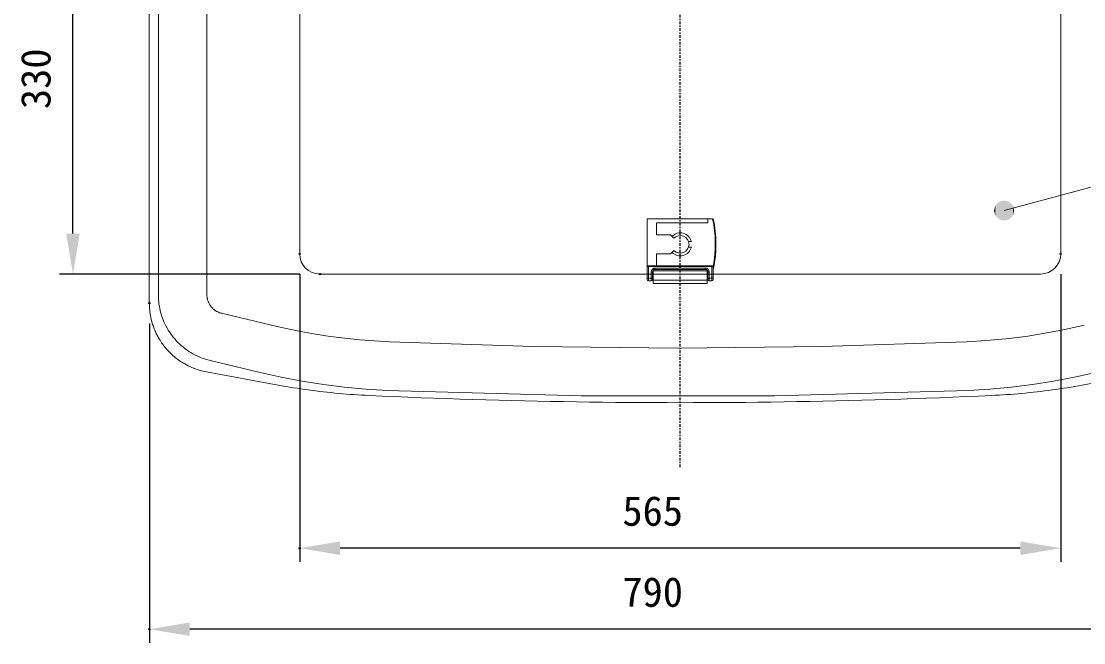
# Model space of a CAD drawing. Units: millimetres, scale not verified. Extents: x -203 to 203, y -143 to 143.
# Drawn here: x -30.8 to 47.9, y 49 to 95 of the extents above; entities that cross this region are included whole.
import ezdxf
from ezdxf.enums import TextEntityAlignment as Align

# ---------------------------------------------------------------- set-up
doc = ezdxf.new("R2010")
doc.units = ezdxf.units.MM
doc.header["$LTSCALE"] = 0.5
doc.header["$PDMODE"] = 32
doc.header["$PDSIZE"] = 0.1
doc.linetypes.add('USER1', pattern=[0.629921, 0.393701, -0.07874, 0.07874, -0.07874])
for name, color, linetype, lineweight in [('0-1_DIMENSION_LINES$03_LINES', 7, 'Continuous', 18), ('0-2_DIMENSION_LINES$04_SUB_LIN', 4, 'Continuous', 18), ('0-3_DIMENSION_LINES$02_DIMENSI', 1, 'Continuous', 25), ('0-5_DIMENSION_LINES$01_CENTER_', 7, 'USER1', 25)]:
    doc.layers.add(name, color=color, linetype=linetype, lineweight=lineweight)
doc.layers.add('0-4_DEFPOINTS', color=7, linetype='Continuous')
doc.styles.add('ＭＳ ゴシック', font='')
doc.styles.get('ＭＳ ゴシック').set_extended_font_data('MS Gothic')

# ---------------------------------------------------------------- blocks, each defined once
blk = doc.blocks.new('U78')
at = {"layer": '0-3_DIMENSION_LINES$02_DIMENSI'}
for points in [[(3722.701, 2101.25), (3722.5, 2102), (3722.701, 2102.75)], [(3723.25, 2100.701), (3722.701, 2102.75), (3723.25, 2103.299)], [(3722.701, 2101.25), (3722.701, 2102.75), (3723.25, 2100.701)], [(3724, 2100.5), (3723.25, 2103.299), (3724, 2103.5)], [(3723.25, 2100.701), (3723.25, 2103.299), (3724, 2100.5)], [(3724, 2100.5), (3724, 2103.5), (3724.75, 2100.701)], [(3724.75, 2100.701), (3724, 2103.5), (3724.75, 2103.299)], [(3724.75, 2100.701), (3724.75, 2103.299), (3725.299, 2101.25)], [(3725.299, 2101.25), (3724.75, 2103.299), (3725.299, 2102.75)], [(3725.299, 2101.25), (3725.299, 2102.75), (3725.5, 2102)]]:
    blk.add_solid(points, dxfattribs=at)
blk = doc.blocks.new('D13')
at = {"layer": '0-3_DIMENSION_LINES$02_DIMENSI', "color": 7}
for p, q in [((3619.6, 2092.592), (3619.6, 2050)), ((3732.4, 2092.592), (3732.4, 2050)), ((3726.401, 2052), (3625.6, 2052))]:
    blk.add_line(p, q, dxfattribs=at)
for points in [[(3625.6, 2053), (3625.6, 2051), (3619.6, 2052)], [(3726.401, 2051), (3726.401, 2053), (3732.4, 2052)]]:
    blk.add_solid(points, dxfattribs=at)
at = {"layer": '0-4_DEFPOINTS'}
for p in [(3619.6, 2095.592), (3732.4, 2095.592), (3619.6, 2052)]:
    blk.add_point(p, dxfattribs=at)
at = {"layer": '0-3_DIMENSION_LINES$02_DIMENSI', "color": 7, "style": 'ＭＳ ゴシック'}
blk.add_text('565', height=4.399, dxfattribs=at).set_placement((3667.429, 2054), align=Align.BOTTOM_LEFT)
blk = doc.blocks.new('D18')
at = {"layer": '0-3_DIMENSION_LINES$02_DIMENSI', "color": 7}
for p, q in [((3597.318, 2085.294), (3597.318, 2038)), ((3754.688, 2085.294), (3754.688, 2038)), ((3748.689, 2040), (3603.317, 2040))]:
    blk.add_line(p, q, dxfattribs=at)
for points in [[(3603.317, 2041), (3603.317, 2039), (3597.318, 2040)], [(3748.689, 2039), (3748.689, 2041), (3754.688, 2040)]]:
    blk.add_solid(points, dxfattribs=at)
at = {"layer": '0-4_DEFPOINTS'}
for p in [(3597.318, 2088.294), (3754.688, 2088.294), (3597.318, 2040)]:
    blk.add_point(p, dxfattribs=at)
at = {"layer": '0-3_DIMENSION_LINES$02_DIMENSI', "color": 7, "style": 'ＭＳ ゴシック'}
blk.add_text('790', height=4.399, dxfattribs=at).set_placement((3667.432, 2042), align=Align.BOTTOM_LEFT)
blk = doc.blocks.new('D23')
at = {"layer": '0-3_DIMENSION_LINES$02_DIMENSI', "color": 7}
for p, q in [((3619.6, 2158.592), (3584, 2158.592)), ((3586, 2098.592), (3586, 2152.593)), ((3619.6, 2092.592), (3584, 2092.592))]:
    blk.add_line(p, q, dxfattribs=at)
for points in [[(3587, 2152.593), (3585, 2152.593), (3586, 2158.592)], [(3585, 2098.592), (3587, 2098.592), (3586, 2092.592)]]:
    blk.add_solid(points, dxfattribs=at)
at = {"layer": '0-4_DEFPOINTS'}
for p in [(3586, 2158.592), (3622.6, 2158.592), (3622.6, 2092.592)]:
    blk.add_point(p, dxfattribs=at)
at = {"layer": '0-3_DIMENSION_LINES$02_DIMENSI', "color": 7, "style": 'ＭＳ ゴシック'}
blk.add_text('330', height=4.399, rotation=90, dxfattribs=at).set_placement((3584, 2117.021), align=Align.BOTTOM_LEFT)

msp = doc.modelspace()

# ---------------------------------------------------------------- linework, layer by layer
at = {"layer": '0-1_DIMENSION_LINES$03_LINES'}
for p, q in [((-21.3442, 116.4674), (-21.3411, 74.1471)), ((-10.1999, 77.7962), (-10.1999, 107.7962)), ((46.2001, 77.7962), (46.2001, 107.7962)), ((15.5501, 80.3962), (20.0501, 80.3962)), ((15.5501, 76.8462), (15.5501, 80.3962)), ((20.3989, 80.3962), (20.0501, 80.3962)), ((20.3989, 80.3962), (20.4501, 80.3962)), ((15.5501, 75.9962), (15.5501, 76.8462)), ((20.0001, 76.5462), (16.0001, 76.5462)), ((16.0001, 76.2962), (16.0001, 76.5462)), ((19.8501, 76.6462), (16.1501, 76.6462)), ((20.0001, 76.2962), (20.0001, 76.5462)), ((20.0501, 75.9962), (20.0501, 76.4462)), ((20.4501, 76.8462), (20.4501, 75.9962)), ((44.7001, 76.2962), (-8.6999, 76.2962)), ((15.5501, 75.8962), (15.5501, 75.9962)), ((15.8586, 75.7962), (15.6501, 75.7962)), ((16.0001, 75.8547), (16.0001, 76.2962)), ((16.0001, 75.6047), (16.0001, 75.8547)), ((16.0001, 75.6047), (20.0001, 75.6047)), ((20.0001, 75.8547), (20.0001, 76.2962)), ((20.0001, 75.6047), (20.0001, 75.8547)), ((20.0501, 75.9096), (20.0501, 75.9962)), ((20.3501, 75.7962), (20.1415, 75.7962)), ((20.4501, 75.9962), (20.4501, 75.8962)), ((-17.0967, 69.0516), (-11.7915, 68.0765)), ((47.7946, 68.0765), (53.0998, 69.0516))]:
    msp.add_line(p, q, dxfattribs=at)
msp.add_lwpolyline([(15.9501, 76.4462), (15.9501, 75.9962), (15.9501, 75.9096)], dxfattribs=at)
for centre, radius, start, end in [((11.761, 78.5212), 8.8891, 348.08898, 12.17706), ((-8.6999, 77.7962), 1.5, 180, 270), ((44.7001, 77.7962), 1.5, 270, 0), ((16.1501, 76.4462), 0.2, 90, 180), ((19.8501, 76.4462), 0.2, 0, 90), ((15.6501, 75.8962), 0.1, 180, 270), ((15.8557, 75.8934), 0.0973, 271.7352, 1.63797), ((20.1444, 75.8934), 0.0973, 178.36305, 268.26379), ((20.3501, 75.8962), 0.1, 270, 0), ((-16.1502, 74.1537), 5.1909, 180.07334, 185.96965), ((-16.1173, 74.1569), 5.224, 185.9668, 191.82235), ((-16.1321, 74.1534), 5.2088, 191.81879, 197.69274), ((-16.1885, 74.1361), 5.1497, 197.69934, 201.69577), ((-16.1692, 74.1437), 5.1705, 201.69482, 205.67406), ((-16.169, 74.1437), 5.1707, 205.67303, 209.65247), ((-16.1383, 74.1613), 5.2061, 209.65417, 214.51486), ((-16.1473, 74.1549), 5.195, 214.51275, 219.38384), ((-16.1817, 74.1265), 5.1504, 219.38193, 224.2974), ((-16.1784, 74.1296), 5.155, 224.2974, 229.71598), ((-16.1473, 74.1646), 5.2018, 229.70309, 235.07159), ((-16.1565, 74.1509), 5.1853, 235.06873, 240.45513), ((-16.172, 74.1235), 5.1537, 240.45513, 246.86085), ((-16.1468, 74.1789), 5.2146, 246.8446, 253.17276), ((-16.1509, 74.1639), 5.1991, 253.16878, 259.51842), ((-2.7407, 117.35), 50.0978, 259.59166, 262.17784), ((-2.7421, 117.3383), 50.0861, 262.17752, 264.76428), ((38.7451, 117.3383), 50.0861, 275.23572, 277.82248), ((38.7438, 117.35), 50.0978, 277.82216, 280.40834), ((-2.7573, 117.1694), 49.9165, 264.76396, 267.35956), ((17.9989, 567.2027), 500.4282, 267.35933, 269.11997), ((18.0041, 567.2027), 500.4281, 270.88003, 272.64067), ((38.7603, 117.1694), 49.9165, 272.64044, 275.23604), ((18.0015, 567.3127), 500.5382, 269.11987, 270.88013)]:
    msp.add_arc(centre, radius, start, end, dxfattribs=at)
at = {"layer": '0-2_DIMENSION_LINES$04_SUB_LIN'}
for p, q in [((-17.073, 118), (-17.073, 74.7587)), ((-20.673, 116.7198), (-20.673, 74.7587)), ((18.6185, 78.6962), (18.8262, 78.6962)), ((18.8262, 78.2962), (18.6185, 78.2962)), ((15.6501, 76.8462), (15.5501, 76.8462)), ((15.6001, 76.8962), (15.6501, 76.8962)), ((15.6501, 76.8962), (20.3501, 76.8962)), ((15.6501, 76.8462), (15.6501, 76.8962)), ((15.6501, 76.8462), (15.6501, 75.9962)), ((20.3501, 76.8462), (15.6501, 76.8462)), ((15.8501, 75.9962), (15.8501, 76.4462)), ((15.8501, 76.4462), (15.9501, 76.4462)), ((16.1501, 76.7462), (19.8501, 76.7462)), ((16.1501, 76.7462), (16.1501, 76.6462)), ((19.8501, 76.7462), (19.8501, 76.6462)), ((20.1501, 76.4462), (20.0501, 76.4462)), ((20.1501, 76.4462), (20.1501, 75.9962)), ((20.3501, 76.8962), (20.4001, 76.8962)), ((20.3501, 76.8462), (20.3501, 76.8962)), ((20.3501, 75.9962), (20.3501, 76.8462)), ((20.4501, 76.8462), (20.3501, 76.8462)), ((20.4587, 76.6866), (20.4501, 76.6884)), ((15.6501, 75.9962), (15.5501, 75.9962)), ((15.6501, 75.9962), (15.6501, 75.7962)), ((15.6501, 75.9962), (15.8501, 75.9962)), ((15.8501, 75.823), (15.8501, 75.9962)), ((15.9501, 75.9962), (15.8501, 75.9962)), ((15.9501, 75.9096), (15.9529, 75.8962)), ((20.0001, 76.2962), (16.0001, 76.2962)), ((20.0001, 75.8547), (16.0001, 75.8547)), ((20.0472, 75.8962), (20.0501, 75.9096)), ((20.1501, 75.9962), (20.0501, 75.9962)), ((20.1501, 75.9962), (20.3501, 75.9962)), ((20.1501, 75.9962), (20.1501, 75.823)), ((20.3077, 75.7962), (20.3135, 75.7905)), ((20.3135, 75.7905), (20.3135, 75.7962)), ((20.3501, 75.7962), (20.3501, 75.9962)), ((20.4501, 75.9962), (20.3501, 75.9962)), ((-20.673, 74.7587), (-20.67, 74.5875)), ((-20.67, 74.5875), (-20.6613, 74.4166)), ((-20.6613, 74.4166), (-20.6466, 74.246)), ((-20.6466, 74.246), (-20.6262, 74.0761)), ((-20.6262, 74.0761), (-20.5999, 73.9069)), ((-17.073, 74.7587), (-17.0722, 74.7108)), ((-17.0722, 74.7108), (-17.0697, 74.6629)), ((-17.0697, 74.6629), (-17.0656, 74.6151)), ((-17.0656, 74.6151), (-17.0599, 74.5675)), ((-17.0599, 74.5675), (-17.0525, 74.5202)), ((-17.0525, 74.5202), (-17.0435, 74.4731)), ((-17.0435, 74.4731), (-17.033, 74.4264)), ((-17.033, 74.4264), (-17.0208, 74.38)), ((-17.0208, 74.38), (-17.007, 74.3341)), ((-17.007, 74.3341), (-16.9917, 74.2887)), ((-16.9917, 74.2887), (-16.9749, 74.2438)), ((-16.9749, 74.2438), (-16.9565, 74.1995)), ((-16.9565, 74.1995), (-16.9366, 74.1559)), ((-16.9366, 74.1559), (-16.9152, 74.113)), ((-16.9152, 74.113), (-16.8924, 74.0709)), ((-16.8924, 74.0709), (-16.8681, 74.0295)), ((-16.8681, 74.0295), (-16.8425, 73.9891)), ((-20.5999, 73.9069), (-20.5678, 73.7388)), ((-20.5678, 73.7388), (-20.5301, 73.5718)), ((-20.5301, 73.5718), (-20.4866, 73.4062)), ((-20.4866, 73.4062), (-20.4375, 73.2423)), ((-20.4375, 73.2423), (-20.3828, 73.0801)), ((-16.8425, 73.9891), (-16.8154, 73.9495)), ((-16.8154, 73.9495), (-16.7871, 73.9109)), ((-16.7871, 73.9109), (-16.7574, 73.8732)), ((-16.7574, 73.8732), (-16.7264, 73.8366)), ((-16.7264, 73.8366), (-16.6943, 73.8011)), ((-16.6943, 73.8011), (-16.6609, 73.7667)), ((-16.6609, 73.7667), (-16.6263, 73.7335)), ((-16.6263, 73.7335), (-16.5907, 73.7014)), ((-16.5907, 73.7014), (-16.554, 73.6706)), ((-16.554, 73.6706), (-16.5162, 73.6411)), ((-16.5162, 73.6411), (-16.4775, 73.6129)), ((-16.4775, 73.6129), (-16.4378, 73.586)), ((-16.4378, 73.586), (-16.3972, 73.5605)), ((-16.3972, 73.5605), (-16.3557, 73.5365)), ((-16.3557, 73.5365), (-16.3135, 73.5138)), ((-16.3135, 73.5138), (-16.2705, 73.4926)), ((-16.2705, 73.4926), (-16.2268, 73.4729)), ((-16.2268, 73.4729), (-16.1825, 73.4547)), ((-16.1825, 73.4547), (-16.1376, 73.438)), ((-16.1376, 73.438), (-16.0921, 73.4229)), ((-16.0921, 73.4229), (-16.0461, 73.4093)), ((-16.0461, 73.4093), (-15.9997, 73.3973)), ((-15.9997, 73.3973), (-12.2837, 72.5055)), ((-20.3828, 73.0801), (-20.3226, 72.9198)), ((-20.3226, 72.9198), (-20.2569, 72.7617)), ((-20.2569, 72.7617), (-20.1858, 72.606)), ((-20.1858, 72.606), (-20.1095, 72.4528)), ((-20.1095, 72.4528), (-20.028, 72.3023)), ((-12.2837, 72.5055), (-11.2083, 72.261)), ((46.5011, 72.185), (47.9378, 72.5055)), ((-20.028, 72.3023), (-19.9413, 72.1546)), ((-19.9413, 72.1546), (-19.8497, 72.0101)), ((-19.8497, 72.0101), (-19.7532, 71.8687)), ((-19.7532, 71.8687), (-19.6519, 71.7307)), ((-19.6519, 71.7307), (-19.5459, 71.5963)), ((-11.2083, 72.261), (-10.1263, 72.0423)), ((-10.1263, 72.0423), (-9.0388, 71.8495)), ((-9.0388, 71.8495), (-7.9466, 71.6829)), ((-7.9466, 71.6829), (-6.8508, 71.5426)), ((42.1399, 71.5019), (43.6007, 71.6829)), ((43.6007, 71.6829), (45.0549, 71.9107)), ((45.0549, 71.9107), (46.5011, 72.185)), ((-19.5459, 71.5963), (-19.4354, 71.4656)), ((-19.4354, 71.4656), (-19.3204, 71.3387)), ((-19.3204, 71.3387), (-19.2012, 71.2159)), ((-19.2012, 71.2159), (-19.0779, 71.0972)), ((-19.0779, 71.0972), (-18.9506, 70.9828)), ((-18.9506, 70.9828), (-18.8194, 70.8728)), ((-18.8194, 70.8728), (-18.6845, 70.7674)), ((-6.8508, 71.5426), (-5.7522, 71.4288)), ((-5.7522, 71.4288), (-4.6518, 71.3415)), ((-4.6518, 71.3415), (-3.5506, 71.2807)), ((-3.5506, 71.2807), (7.1345, 70.935)), ((7.1345, 70.935), (17.827, 70.8198)), ((17.827, 70.8198), (28.5196, 70.935)), ((28.5196, 70.935), (39.2046, 71.2807)), ((39.2046, 71.2807), (40.674, 71.3678)), ((40.674, 71.3678), (42.1399, 71.5019)), ((-18.6845, 70.7674), (-18.5461, 70.6666)), ((-18.5461, 70.6666), (-18.4044, 70.5707)), ((-18.4044, 70.5707), (-18.2594, 70.4796)), ((-18.2594, 70.4796), (-18.1114, 70.3936)), ((-18.1114, 70.3936), (-17.9606, 70.3127)), ((-17.9606, 70.3127), (-17.807, 70.237)), ((-17.807, 70.237), (-17.651, 70.1666)), ((-17.651, 70.1666), (-17.4927, 70.1016)), ((-17.4927, 70.1016), (-17.3322, 70.042)), ((-17.3322, 70.042), (-17.1698, 69.988)), ((-17.1698, 69.988), (-17.0056, 69.9395)), ((-17.0056, 69.9395), (-16.8398, 69.8967)), ((-16.8398, 69.8967), (-13.1239, 69.0049)), ((-13.1239, 69.0049), (-11.5745, 68.6592)), ((-11.5745, 68.6592), (-10.0149, 68.3634)), ((45.669, 68.3634), (47.2286, 68.6592)), ((47.2286, 68.6592), (48.7779, 69.0049)), ((-10.0149, 68.3634), (-8.4466, 68.1178)), ((-8.4466, 68.1178), (-6.8712, 67.9226)), ((-6.8712, 67.9226), (-5.2904, 67.7779)), ((-5.2904, 67.7779), (-3.7058, 67.6841)), ((39.3598, 67.6841), (40.9445, 67.7779)), ((40.9445, 67.7779), (42.5253, 67.9226)), ((42.5253, 67.9226), (44.1007, 68.1178)), ((44.1007, 68.1178), (45.669, 68.3634)), ((-3.7058, 67.6841), (10.6474, 67.2714)), ((10.6474, 67.2714), (25.0066, 67.2714)), ((25.0066, 67.2714), (39.3598, 67.6841))]:
    msp.add_line(p, q, dxfattribs=at)
for points in [[(20.0501, 80.3962), (20.0501, 80.0962), (16.2501, 80.0962), (16.2501, 79.1962), (17.281, 79.1962), (17.531, 78.9462)], [(17.531, 78.0462), (17.281, 77.7962), (16.2501, 77.7962), (16.2501, 76.8962)]]:
    msp.add_lwpolyline(points, dxfattribs=at)
for centre, radius, start, end in [((11.761, 78.5212), 8.8391, 349.22956, 12.247), ((18.0001, 78.4962), 0.85, 13.60896, 135.90763), ((18.0001, 78.4962), 0.65, 223.81306, 136.18694), ((18.0001, 78.4962), 0.85, 224.09237, 346.39104), ((15.6001, 76.8462), 0.05, 90, 180), ((16.1501, 76.4462), 0.3, 90, 180), ((19.8501, 76.4462), 0.3, 0, 90), ((20.4001, 76.8462), 0.05, 0, 90), ((20.8501, 76.604), 0.4, 168.08898, 180), ((15.8711, 75.815), 0.0225, 159.06755, 236.44353), ((15.8563, 75.9168), 0.094, 266.18762, 355.59822), ((20.1438, 75.9168), 0.094, 184.39994, 273.81252), ((20.1291, 75.815), 0.0225, 303.55647, 20.93245)]:
    msp.add_arc(centre, radius, start, end, dxfattribs=at)
at = {"layer": '0-3_DIMENSION_LINES$02_DIMENSI', "lineweight": 18}
msp.add_line((42, 81), (68, 88), dxfattribs=at)
at = {"layer": '0-5_DIMENSION_LINES$01_CENTER_'}
msp.add_line((18, 62), (18, 134), dxfattribs=at)

# ---------------------------------------------------------------- block references
at = {"layer": '0-3_DIMENSION_LINES$02_DIMENSI', "xscale": 0.5, "yscale": 0.5}
for name in ['D23', 'U78', 'D13', 'D18']:
    msp.add_blockref(name, (-1820, -970), dxfattribs=at)

doc.saveas('drawing.dxf')
